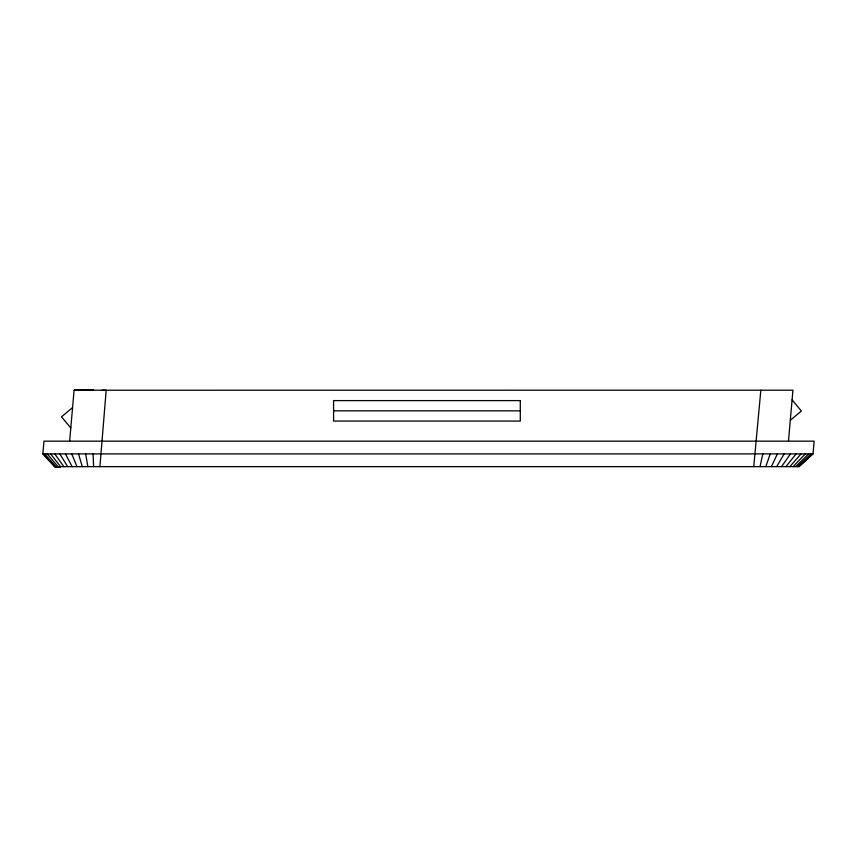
<?xml version="1.0" encoding="UTF-8"?>
<svg xmlns="http://www.w3.org/2000/svg" width="857" height="857" viewBox="0 0 857 857"><rect width="100%" height="100%" fill="white"/><g stroke="black" fill="none" stroke-linecap="round" stroke-linejoin="round"><path stroke-width="1.29" d="M99.915 466.637L106.182 390.224L101.994 390.203M42.85 453.899L43.964 441.162L814.15 441.162L813.036 453.899L799.131 466.637L54.527 466.637L42.85 453.899L813.036 453.899M69.642 441.162L74.098 390.224L792.939 390.203L788.472 441.162M760.845 390.203L753.742 466.637M760.03 466.637L762.816 453.899M765.804 466.637L770.218 453.899M771.375 466.637L777.374 453.899M776.646 466.637L784.155 453.899M781.541 466.637L790.433 453.899M785.955 466.637L796.121 453.899M789.833 466.637L801.102 453.899M793.089 466.637L805.301 453.899M795.692 466.637L808.644 453.899M797.578 466.637L811.065 453.899M798.724 466.637L812.543 453.899M72.577 407.546L61.5 416.845L70.799 427.932M790.304 420.284L801.391 410.974L792.082 399.898M43.343 453.942L54.934 466.69L60.558 466.669L54.527 466.637M50.584 453.899L60.558 466.637L56.059 466.797L44.8 454.071M333.587 410.835L520.285 410.835M60.558 466.669L57.965 466.647L47.242 453.899M54.784 453.899L63.825 466.637M59.765 453.899L67.703 466.637M65.453 453.899L72.117 466.637M71.731 453.899L77.001 466.637M78.512 453.899L82.283 466.637M85.668 453.899L87.853 466.637M93.07 453.899L93.627 466.637M93.349 390.203L74.098 390.224L93.349 390.214M520.285 400.605L333.587 400.605L333.587 421.066L520.285 421.066L520.285 400.605"/></g></svg>
